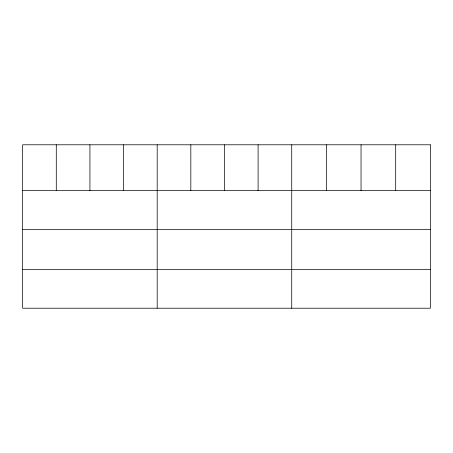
<?xml version="1.0" encoding="UTF-8"?>
<svg xmlns="http://www.w3.org/2000/svg" width="453" height="453" viewBox="0 0 453 453"><rect width="100%" height="100%" fill="white"/><g stroke="black" fill="none" stroke-linecap="round" stroke-linejoin="round"><path stroke-width="0.68" d="M22.65 190.656L430.35 190.656M22.65 229.45L430.35 229.45M22.65 269.422L430.35 269.422M395.695 144.784L395.695 190.656M361.041 144.784L361.041 190.656M326.387 144.784L326.387 190.656M291.732 144.784L291.732 308.216M258.097 144.784L258.097 190.656M224.462 144.784L224.462 190.656M190.826 144.784L190.826 190.656M157.191 144.784L157.191 308.216M123.556 144.784L123.556 190.656M89.921 144.784L89.921 190.656M56.285 144.784L56.285 190.656M430.35 144.784L22.65 144.784L22.65 308.216L430.35 308.216L430.35 144.784"/></g></svg>
